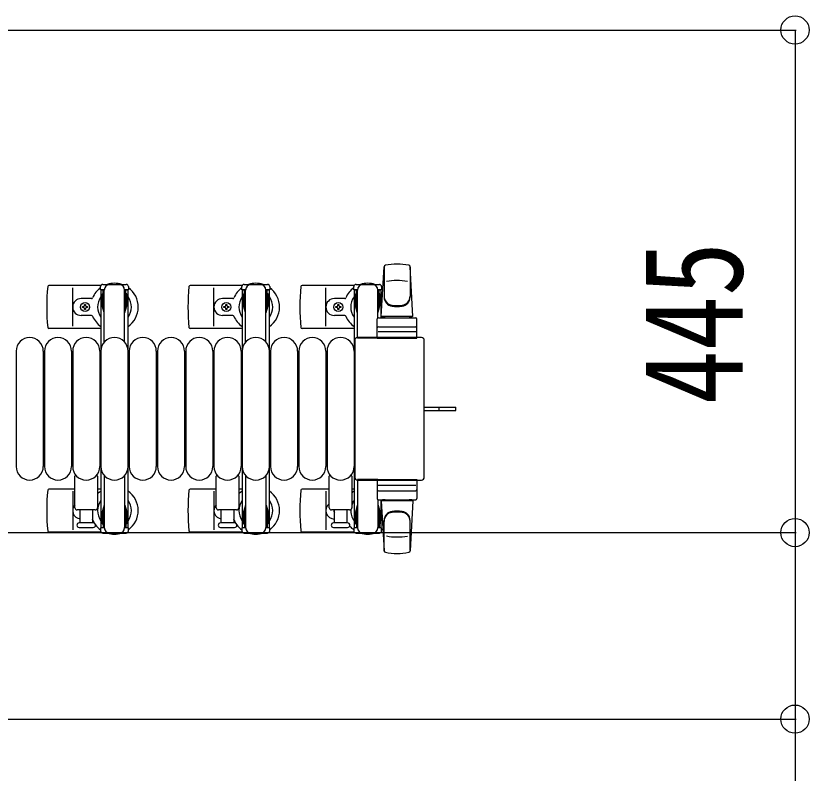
# Model space of a CAD drawing. Units: millimetres, scale not verified. Extents: x -16832 to 16820, y -11892 to 11880.
# Drawn here: x 5506 to 6207, y 2621 to 3291 of the extents above; entities that cross this region are included whole.
import ezdxf
from ezdxf.enums import TextEntityAlignment as Align

# ---------------------------------------------------------------- set-up
doc = ezdxf.new("R2010")
doc.units = ezdxf.units.MM
doc.header["$LTSCALE"] = 50
for name, color, linetype in [('0-5_YKK_13', 4, 'Continuous'), ('0-6_YKK_A1', 4, 'Continuous'), ('0-7_YKK_D', 6, 'Continuous')]:
    doc.layers.add(name, color=color, linetype=linetype)
doc.styles.add('ＭＳ ゴシック', font='')
doc.styles.get('ＭＳ ゴシック').set_extended_font_data('MS Gothic')

msp = doc.modelspace()

# ---------------------------------------------------------------- linework, layer by layer
at = {"layer": '0-5_YKK_13'}
for p, q in [((5828.94, 3024.53), (5831.38, 3068.55)), ((5831.44, 3068.91), (5831.44, 3041.72)), ((5854.44, 3068.13), (5854.44, 3042.4)), ((5856.94, 3024.53), (5854.5, 3068.55)), ((5582.64, 3053.03), (5603.24, 3053.03)), ((5707.64, 3053.03), (5728.24, 3053.03)), ((5806.64, 3053.03), (5827.24, 3053.03)), ((5580.91, 3052.03), (5534.84, 3052.03)), ((5555.94, 3016.03), (5555.94, 3050.03)), ((5580.64, 3048.23), (5580.64, 3051.03)), ((5583.94, 3048.23), (5580.64, 3048.23)), ((5582.94, 3031.23), (5582.94, 3048.23)), ((5583.94, 3001.96), (5583.94, 3048.03)), ((5601.94, 3001.96), (5601.94, 3048.03)), ((5602.94, 3031.23), (5602.94, 3048.23)), ((5705.91, 3052.03), (5659.84, 3052.03)), ((5680.94, 3016.03), (5680.94, 3050.03)), ((5705.64, 3048.23), (5705.64, 3051.03)), ((5708.94, 3048.23), (5705.64, 3048.23)), ((5707.94, 3031.23), (5707.94, 3048.23)), ((5708.94, 3001.96), (5708.94, 3048.03)), ((5726.94, 3001.96), (5726.94, 3048.03)), ((5727.94, 3031.23), (5727.94, 3048.23)), ((5804.91, 3052.03), (5758.84, 3052.03)), ((5779.94, 3016.03), (5779.94, 3050.03)), ((5804.64, 3048.23), (5804.64, 3051.03)), ((5807.94, 3048.23), (5804.64, 3048.23)), ((5806.94, 3031.23), (5806.94, 3048.23)), ((5807.94, 3005.53), (5807.94, 3048.03)), ((5825.94, 3023.39), (5825.94, 3048.03)), ((5826.94, 3031.23), (5826.94, 3048.23)), ((5572.65, 3040.53), (5563.44, 3040.53)), ((5582.14, 3044.73), (5582.94, 3044.73)), ((5582.14, 3034.21), (5582.14, 3044.73)), ((5603.74, 3044.73), (5602.94, 3044.73)), ((5603.74, 3034.21), (5603.74, 3044.73)), ((5697.65, 3040.53), (5688.44, 3040.53)), ((5707.14, 3044.73), (5707.94, 3044.73)), ((5707.14, 3034.21), (5707.14, 3044.73)), ((5728.74, 3044.73), (5727.94, 3044.73)), ((5728.74, 3034.21), (5728.74, 3044.73)), ((5796.65, 3040.53), (5787.44, 3040.53)), ((5806.14, 3044.73), (5806.94, 3044.73)), ((5806.14, 3034.21), (5806.14, 3044.73)), ((5827.74, 3044.73), (5826.94, 3044.73)), ((5827.74, 3034.21), (5827.74, 3044.73)), ((5565.62, 3032.59), (5564.74, 3032.59)), ((5568.26, 3033.47), (5569.14, 3033.47)), ((5583.75, 3028.23), (5582.14, 3034.21)), ((5602.14, 3028.23), (5603.74, 3034.21)), ((5690.62, 3032.59), (5689.74, 3032.59)), ((5693.26, 3033.47), (5694.14, 3033.47)), ((5708.75, 3028.23), (5707.14, 3034.21)), ((5727.14, 3028.23), (5728.74, 3034.21)), ((5789.62, 3032.59), (5788.74, 3032.59)), ((5792.26, 3033.47), (5793.14, 3033.47)), ((5807.75, 3028.23), (5806.14, 3034.21)), ((5826.14, 3028.23), (5827.74, 3034.21)), ((5572.65, 3025.53), (5563.44, 3025.53)), ((5583.75, 3028.23), (5583.94, 3028.23)), ((5602.14, 3028.23), (5601.94, 3028.23)), ((5697.65, 3025.53), (5688.44, 3025.53)), ((5708.75, 3028.23), (5708.94, 3028.23)), ((5727.14, 3028.23), (5726.94, 3028.23)), ((5796.65, 3025.53), (5787.44, 3025.53)), ((5807.75, 3028.23), (5807.94, 3028.23)), ((5826.14, 3028.23), (5825.94, 3028.23)), ((5825.44, 3005.53), (5825.44, 3022.53)), ((5826.44, 3023.53), (5859.44, 3023.53)), ((5856.94, 3024.53), (5828.94, 3024.53)), ((5829.94, 3023.53), (5829.94, 3024.53)), ((5855.94, 3024.53), (5829.94, 3024.53)), ((5832.34, 3023.53), (5829.94, 3023.53)), ((5855.94, 3023.53), (5853.54, 3023.53)), ((5855.94, 3023.53), (5855.94, 3024.53)), ((5860.44, 3005.53), (5860.44, 3022.53)), ((5580.94, 3014.03), (5534.84, 3014.03)), ((5705.94, 3014.03), (5659.84, 3014.03)), ((5804.94, 3014.03), (5758.84, 3014.03)), ((5859.5, 3011.03), (5826.33, 3011.03)), ((5826.44, 3015.53), (5859.44, 3015.53)), ((5805.44, 3003.53), (5805.44, 2882.52)), ((5805.44, 3003.53), (5805.44, 3003.53)), ((5864.45, 3006.03), (5807.94, 3006.03)), ((5807.94, 3006.03), (5807.94, 3006.03)), ((5825.94, 3005.53), (5807.94, 3005.53)), ((5825.44, 3005.53), (5860.44, 3005.53)), ((5864.45, 3006.03), (5864.45, 3006.03)), ((5866.94, 2882.52), (5866.94, 3003.53)), ((5866.94, 3003.53), (5866.94, 3003.53)), ((5505.94, 2994.03), (5505.94, 2892.03)), ((5529.94, 2994.03), (5529.94, 2892.03)), ((5530.94, 2994.03), (5530.94, 2892.03)), ((5554.94, 2994.03), (5554.94, 2892.03)), ((5555.94, 2994.03), (5555.94, 2892.03)), ((5579.94, 2994.03), (5579.94, 2892.03)), ((5580.94, 2994.03), (5580.94, 2892.03)), ((5605.94, 2994.03), (5605.94, 2892.03)), ((5629.94, 2994.03), (5629.94, 2892.03)), ((5630.94, 2994.03), (5630.94, 2892.03)), ((5654.94, 2994.03), (5654.94, 2892.03)), ((5655.94, 2994.03), (5655.94, 2892.03)), ((5679.94, 2994.03), (5679.94, 2892.03)), ((5680.94, 2994.03), (5680.94, 2892.03)), ((5704.94, 2994.03), (5704.94, 2892.03)), ((5705.94, 2994.03), (5705.94, 2892.03)), ((5729.94, 2994.03), (5729.94, 2892.03)), ((5730.94, 2994.03), (5730.94, 2892.03)), ((5754.94, 2994.03), (5754.94, 2892.03)), ((5755.94, 2994.03), (5755.94, 2892.03)), ((5779.94, 2994.03), (5779.94, 2892.03)), ((5780.94, 2994.03), (5780.94, 2892.03)), ((5804.94, 2994.03), (5804.94, 2892.03)), ((5866.94, 2944.53), (5879.44, 2944.53)), ((5879.44, 2944.53), (5894.94, 2944.53)), ((5880.09, 2941.53), (5880.09, 2944.53)), ((5894.94, 2941.53), (5894.94, 2944.53)), ((5557.94, 2855.53), (5557.94, 2883.35)), ((5577.94, 2883.35), (5577.94, 2855.53)), ((5583.94, 2884.09), (5583.94, 2838.03)), ((5601.94, 2884.09), (5601.94, 2838.03)), ((5682.94, 2855.53), (5682.94, 2883.35)), ((5702.94, 2883.35), (5702.94, 2855.53)), ((5708.94, 2884.09), (5708.94, 2838.03)), ((5726.94, 2884.09), (5726.94, 2838.03)), ((5782.94, 2855.53), (5782.94, 2883.35)), ((5802.94, 2883.35), (5802.94, 2855.53)), ((5805.44, 2882.52), (5805.44, 2882.52)), ((5807.94, 2880.53), (5807.94, 2838.03)), ((5825.94, 2880.53), (5807.94, 2880.53)), ((5807.94, 2880.03), (5864.45, 2880.03)), ((5807.94, 2880.03), (5807.94, 2880.03)), ((5825.44, 2880.53), (5825.44, 2863.53)), ((5825.44, 2880.53), (5860.44, 2880.53)), ((5860.44, 2880.53), (5860.44, 2863.53)), ((5864.45, 2880.03), (5864.45, 2880.03)), ((5866.94, 2882.52), (5866.94, 2882.52)), ((5557.94, 2872.03), (5534.84, 2872.03)), ((5580.94, 2872.03), (5577.94, 2872.03)), ((5682.94, 2872.03), (5659.84, 2872.03)), ((5705.94, 2872.03), (5702.94, 2872.03)), ((5782.94, 2872.03), (5758.84, 2872.03)), ((5804.94, 2872.03), (5802.94, 2872.03)), ((5859.5, 2875.03), (5826.33, 2875.03)), ((5826.44, 2870.53), (5859.44, 2870.53)), ((5555.94, 2870.03), (5555.94, 2836.03)), ((5680.94, 2870.03), (5680.94, 2836.03)), ((5779.94, 2870.03), (5779.94, 2836.03)), ((5583.75, 2857.83), (5582.14, 2851.84)), ((5583.75, 2857.83), (5583.94, 2857.83)), ((5602.14, 2857.83), (5601.94, 2857.83)), ((5602.14, 2857.83), (5603.74, 2851.84)), ((5708.75, 2857.83), (5707.14, 2851.84)), ((5708.75, 2857.83), (5708.94, 2857.83)), ((5727.14, 2857.83), (5726.94, 2857.83)), ((5727.14, 2857.83), (5728.74, 2851.84)), ((5807.75, 2857.83), (5806.14, 2851.84)), ((5807.75, 2857.83), (5807.94, 2857.83)), ((5825.94, 2862.66), (5825.94, 2838.03)), ((5826.14, 2857.83), (5825.94, 2857.83)), ((5826.14, 2857.83), (5827.74, 2851.84)), ((5826.44, 2862.53), (5859.44, 2862.53)), ((5828.94, 2861.53), (5831.38, 2817.5)), ((5856.94, 2861.53), (5828.94, 2861.53)), ((5832.34, 2862.53), (5829.94, 2862.53)), ((5829.94, 2862.53), (5829.94, 2861.53)), ((5855.94, 2861.53), (5829.94, 2861.53)), ((5855.94, 2862.53), (5853.54, 2862.53)), ((5856.94, 2861.53), (5854.5, 2817.5)), ((5855.94, 2862.53), (5855.94, 2861.53)), ((5575.94, 2853.53), (5559.94, 2853.53)), ((5562.44, 2842.03), (5562.44, 2853.53)), ((5573.44, 2853.53), (5573.44, 2842.03)), ((5582.14, 2851.84), (5582.14, 2841.33)), ((5582.94, 2854.83), (5582.94, 2837.83)), ((5602.94, 2854.83), (5602.94, 2837.83)), ((5603.74, 2851.84), (5603.74, 2841.33)), ((5700.94, 2853.53), (5684.94, 2853.53)), ((5687.44, 2842.03), (5687.44, 2853.53)), ((5698.44, 2853.53), (5698.44, 2842.03)), ((5707.14, 2851.84), (5707.14, 2841.33)), ((5707.94, 2854.83), (5707.94, 2837.83)), ((5727.94, 2854.83), (5727.94, 2837.83)), ((5728.74, 2851.84), (5728.74, 2841.33)), ((5800.94, 2853.53), (5784.94, 2853.53)), ((5787.44, 2842.03), (5787.44, 2853.53)), ((5798.44, 2853.53), (5798.44, 2842.03)), ((5806.14, 2851.84), (5806.14, 2841.33)), ((5806.94, 2854.83), (5806.94, 2837.83)), ((5826.94, 2854.83), (5826.94, 2837.83)), ((5827.74, 2851.84), (5827.74, 2841.33)), ((5831.44, 2817.14), (5831.44, 2844.33)), ((5854.44, 2817.92), (5854.44, 2843.65)), ((5574.19, 2842.03), (5561.69, 2842.03)), ((5580.64, 2837.83), (5580.64, 2835.03)), ((5583.94, 2837.83), (5580.64, 2837.83)), ((5582.14, 2841.33), (5582.94, 2841.33)), ((5603.74, 2841.33), (5602.94, 2841.33)), ((5699.19, 2842.03), (5686.69, 2842.03)), ((5705.64, 2837.83), (5705.64, 2835.03)), ((5708.94, 2837.83), (5705.64, 2837.83)), ((5707.14, 2841.33), (5707.94, 2841.33)), ((5728.74, 2841.33), (5727.94, 2841.33)), ((5799.19, 2842.03), (5786.69, 2842.03)), ((5804.64, 2837.83), (5804.64, 2835.03)), ((5807.94, 2837.83), (5804.64, 2837.83)), ((5806.14, 2841.33), (5806.94, 2841.33)), ((5827.74, 2841.33), (5826.94, 2841.33)), ((5580.91, 2834.03), (5534.84, 2834.03)), ((5582.64, 2833.03), (5603.24, 2833.03)), ((5705.91, 2834.03), (5659.84, 2834.03)), ((5707.64, 2833.03), (5728.24, 2833.03)), ((5804.91, 2834.03), (5758.84, 2834.03)), ((5806.64, 2833.03), (5827.24, 2833.03))]:
    msp.add_line(p, q, dxfattribs=at)
for points in [[(5605.24, 3051.03), (5605.24, 3048.23), (5601.94, 3048.23)], [(5730.24, 3051.03), (5730.24, 3048.23), (5726.94, 3048.23)], [(5829.24, 3051.03), (5829.24, 3048.23), (5825.94, 3048.23)], [(5564.74, 3032.59), (5564.74, 3033.47), (5565.62, 3033.47)], [(5566.5, 3034.35), (5566.5, 3035.23), (5567.38, 3035.23), (5567.38, 3034.35)], [(5567.38, 3031.71), (5567.38, 3030.83), (5566.5, 3030.83), (5566.5, 3031.71)], [(5569.14, 3033.47), (5569.14, 3032.59), (5568.26, 3032.59)], [(5689.74, 3032.59), (5689.74, 3033.47), (5690.62, 3033.47)], [(5691.5, 3034.35), (5691.5, 3035.23), (5692.38, 3035.23), (5692.38, 3034.35)], [(5692.38, 3031.71), (5692.38, 3030.83), (5691.5, 3030.83), (5691.5, 3031.71)], [(5694.14, 3033.47), (5694.14, 3032.59), (5693.26, 3032.59)], [(5788.74, 3032.59), (5788.74, 3033.47), (5789.62, 3033.47)], [(5790.5, 3034.35), (5790.5, 3035.23), (5791.38, 3035.23), (5791.38, 3034.35)], [(5791.38, 3031.71), (5791.38, 3030.83), (5790.5, 3030.83), (5790.5, 3031.71)], [(5793.14, 3033.47), (5793.14, 3032.59), (5792.26, 3032.59)], [(5866.94, 2941.53), (5879.44, 2941.53), (5894.94, 2941.53)], [(5561.69, 2838.03), (5567.94, 2838.03), (5574.19, 2838.03)], [(5605.24, 2835.03), (5605.24, 2837.83), (5601.94, 2837.83)], [(5686.69, 2838.03), (5692.94, 2838.03), (5699.19, 2838.03)], [(5730.24, 2835.03), (5730.24, 2837.83), (5726.94, 2837.83)], [(5786.69, 2838.03), (5792.94, 2838.03), (5799.19, 2838.03)], [(5829.24, 2835.03), (5829.24, 2837.83), (5825.94, 2837.83)]]:
    msp.add_lwpolyline(points, dxfattribs=at)
for centre in [(5566.94, 3033.03), (5691.94, 3033.03), (5790.94, 3033.03)]:
    msp.add_circle(centre, 4, dxfattribs=at)
for centre, radius, start, end in [((5832.88, 3068.47), 1.5, 101.97738, 176.83138), ((5842.94, 3021.03), 50, 78.05356, 101.97738), ((5842.94, 3021.03), 50, 78.05356, 101.94644), ((5853.01, 3068.47), 1.5, 3.16862, 78.02262), ((5582.64, 3051.03), 2, 90, 180), ((5588.94, 3048.03), 5, 90, 180), ((5592.94, 3033.03), 21, 72.24721, 107.75279), ((5596.94, 3048.03), 5, 0, 90), ((5603.24, 3051.03), 2, 0, 90), ((5707.64, 3051.03), 2, 90, 180), ((5713.94, 3048.03), 5, 90, 180), ((5717.94, 3033.03), 21, 72.24721, 107.75279), ((5721.94, 3048.03), 5, 0, 90), ((5728.24, 3051.03), 2, 0, 90), ((5806.64, 3051.03), 2, 90, 180), ((5812.94, 3048.03), 5, 90, 180), ((5816.94, 3033.03), 21, 72.24721, 107.75279), ((5820.94, 3048.03), 5, 0, 90), ((5827.24, 3051.03), 2, 0, 90), ((5842.94, 3006.43), 50, 79.45053, 100.87665), ((5713.94, 3033.03), 181, 174.26083, 185.73917), ((5534.84, 3051.03), 1, 90, 174.26083), ((5592.94, 3033.03), 21, 125.85347, 157.27158), ((5592.94, 3033.03), 21, 304.8499, 54.14653), ((5838.94, 3033.03), 181, 174.26083, 185.73917), ((5659.84, 3051.03), 1, 90, 174.26083), ((5717.94, 3033.03), 21, 125.85347, 157.27158), ((5717.94, 3033.03), 21, 304.8499, 54.14653), ((5937.94, 3033.03), 181, 174.26083, 185.73917), ((5758.84, 3051.03), 1, 90, 174.26083), ((5816.94, 3033.03), 21, 125.85347, 157.27158), ((5816.94, 3033.03), 21, 50.46632, 54.14653), ((5563.44, 3033.03), 7.5, 90, 270), ((5572.65, 3041.53), 1, 270, 337.27158), ((5592.94, 3033.03), 15, 143.1301, 216.8699), ((5592.94, 3033.03), 15, 323.1301, 36.8699), ((5688.44, 3033.03), 7.5, 90, 270), ((5697.65, 3041.53), 1, 270, 337.27158), ((5717.94, 3033.03), 15, 143.1301, 216.8699), ((5717.94, 3033.03), 15, 323.1301, 36.8699), ((5787.44, 3033.03), 7.5, 90, 270), ((5796.65, 3041.53), 1, 270, 337.27158), ((5816.94, 3033.03), 15, 143.1301, 216.8699), ((5816.94, 3033.03), 15, 30.72246, 36.8699), ((5839.44, 3042.59), 8, 180, 263.72071), ((5839.44, 3041.72), 8, 180, 263.72071), ((5846.44, 3042.59), 8, 276.27929, 0), ((5846.44, 3041.72), 8, 276.27929, 0), ((5565.62, 3034.35), 0.88, 270, 0), ((5565.62, 3031.71), 0.88, 0, 90), ((5568.26, 3034.35), 0.88, 180, 270), ((5568.26, 3031.71), 0.88, 90, 180), ((5690.62, 3034.35), 0.88, 270, 0), ((5690.62, 3031.71), 0.88, 0, 90), ((5693.26, 3034.35), 0.88, 180, 270), ((5693.26, 3031.71), 0.88, 90, 180), ((5789.62, 3034.35), 0.88, 270, 0), ((5789.62, 3031.71), 0.88, 0, 90), ((5792.26, 3034.35), 0.88, 180, 270), ((5792.26, 3031.71), 0.88, 90, 180), ((5842.94, 3074.4), 40, 263.72071, 276.27929), ((5842.94, 3073.53), 40, 263.72071, 276.27929), ((5572.65, 3024.53), 1, 22.72842, 90), ((5592.94, 3033.03), 21, 202.72842, 235.1501), ((5697.65, 3024.53), 1, 22.72842, 90), ((5717.94, 3033.03), 21, 202.72842, 235.1501), ((5796.65, 3024.53), 1, 22.72842, 90), ((5816.94, 3033.03), 21, 202.72842, 235.1501), ((5826.44, 3022.53), 1, 90, 180), ((5859.44, 3022.53), 1, 0, 90), ((5534.84, 3015.03), 1, 185.73917, 270), ((5659.84, 3015.03), 1, 185.73917, 270), ((5758.84, 3015.03), 1, 185.73917, 270), ((5826.44, 3014.53), 1, 90, 180), ((5859.44, 3014.53), 1, 0, 90), ((5517.94, 2994.03), 12, 0, 180), ((5542.94, 2994.03), 12, 0, 180), ((5567.94, 2994.03), 12, 0, 180), ((5592.94, 2994.03), 12, 0, 180), ((5617.94, 2994.03), 12, 0, 180), ((5642.94, 2994.03), 12, 0, 180), ((5667.94, 2994.03), 12, 0, 180), ((5692.94, 2994.03), 12, 0, 180), ((5717.94, 2994.03), 12, 0, 180), ((5742.94, 2994.03), 12, 0, 180), ((5767.94, 2994.03), 12, 0, 180), ((5792.94, 2994.03), 12, 0, 180), ((5517.94, 2892.03), 12, 180, 0), ((5542.94, 2892.03), 12, 180, 0), ((5567.94, 2892.03), 12, 180, 0), ((5592.94, 2892.03), 12, 180, 0), ((5617.94, 2892.03), 12, 180, 0), ((5642.94, 2892.03), 12, 180, 0), ((5667.94, 2892.03), 12, 180, 0), ((5692.94, 2892.03), 12, 180, 0), ((5717.94, 2892.03), 12, 180, 0), ((5742.94, 2892.03), 12, 180, 0), ((5767.94, 2892.03), 12, 180, 0), ((5792.94, 2892.03), 12, 180, 0), ((5558.94, 2883.35), 1, 101.93946, 180), ((5576.94, 2883.35), 1, 0, 78.06047), ((5683.94, 2883.35), 1, 101.93946, 180), ((5701.94, 2883.35), 1, 0, 78.06047), ((5783.94, 2883.35), 1, 101.93946, 180), ((5801.94, 2883.35), 1, 0, 78.06047), ((5713.94, 2853.03), 181, 174.26083, 185.73917), ((5534.84, 2871.03), 1, 90, 174.26083), ((5592.94, 2853.03), 21, 124.8499, 135.58471), ((5592.94, 2853.03), 21, 305.85347, 55.1501), ((5838.94, 2853.03), 181, 174.26083, 185.73917), ((5659.84, 2871.03), 1, 90, 174.26083), ((5717.94, 2853.03), 21, 124.8499, 135.58471), ((5717.94, 2853.03), 21, 305.85347, 55.1501), ((5937.94, 2853.03), 181, 174.26083, 185.73917), ((5758.84, 2871.03), 1, 90, 174.26083), ((5816.94, 2853.03), 21, 124.8499, 131.81033), ((5826.44, 2871.53), 1, 180, 270), ((5859.44, 2871.53), 1, 270, 0), ((5826.44, 2863.53), 1, 180, 270), ((5859.44, 2863.53), 1, 270, 0), ((5563.44, 2853.03), 7.5, 137.16663, 262.33771), ((5592.94, 2853.03), 15, 143.1301, 216.8699), ((5592.94, 2853.03), 15, 323.1301, 36.8699), ((5688.44, 2853.03), 7.5, 137.16663, 262.33771), ((5717.94, 2853.03), 15, 143.1301, 216.8699), ((5717.94, 2853.03), 15, 323.1301, 36.8699), ((5787.44, 2853.03), 7.5, 126.86994, 270), ((5816.94, 2853.03), 15, 143.1301, 158.96058), ((5559.94, 2855.53), 2, 180, 270), ((5575.94, 2855.53), 2, 270, 0), ((5684.94, 2855.53), 2, 180, 270), ((5700.94, 2855.53), 2, 270, 0), ((5784.94, 2855.53), 2, 180, 270), ((5790.94, 2853.03), 4, 172.81959, 208.95488), ((5800.94, 2855.53), 2, 270, 0), ((5816.94, 2853.03), 15, 177.02005, 216.8699), ((5839.44, 2844.33), 8, 96.27929, 180), ((5839.44, 2843.46), 8, 96.27929, 180), ((5842.94, 2812.53), 40, 83.72071, 96.27929), ((5842.94, 2811.65), 40, 83.72071, 96.27929), ((5846.44, 2844.33), 8, 0, 83.72071), ((5846.44, 2843.46), 8, 0, 83.72071), ((5572.65, 2844.53), 1, 22.72842, 37.66294), ((5592.94, 2853.03), 21, 202.72842, 212.5406), ((5697.65, 2844.53), 1, 22.72842, 37.66294), ((5717.94, 2853.03), 21, 202.72842, 212.5406), ((5816.94, 2853.03), 21, 208.24251, 211.58821), ((5816.94, 2853.03), 15, 323.1301, 329.27754), ((5561.69, 2840.03), 2, 90, 180), ((5561.69, 2840.03), 2, 180, 270), ((5574.19, 2840.03), 2, 0, 90), ((5574.19, 2840.03), 2, 270, 0), ((5592.94, 2853.03), 21, 216.9292, 234.14653), ((5588.94, 2838.03), 5, 180, 270), ((5596.94, 2838.03), 5, 270, 0), ((5686.69, 2840.03), 2, 90, 180), ((5686.69, 2840.03), 2, 180, 270), ((5699.19, 2840.03), 2, 0, 90), ((5699.19, 2840.03), 2, 270, 0), ((5717.94, 2853.03), 21, 216.9292, 234.14653), ((5713.94, 2838.03), 5, 180, 270), ((5721.94, 2838.03), 5, 270, 0), ((5786.69, 2840.03), 2, 90, 180), ((5786.69, 2840.03), 2, 180, 270), ((5799.19, 2840.03), 2, 0, 90), ((5799.19, 2840.03), 2, 270, 0), ((5816.94, 2853.03), 21, 220.83479, 234.14653), ((5812.94, 2838.03), 5, 180, 270), ((5820.94, 2838.03), 5, 270, 0), ((5816.94, 2853.03), 21, 305.85347, 309.53368), ((5534.84, 2835.03), 1, 185.73917, 270), ((5582.64, 2835.03), 2, 180, 270), ((5592.94, 2853.03), 21, 252.24721, 287.75279), ((5603.24, 2835.03), 2, 270, 0), ((5659.84, 2835.03), 1, 185.73917, 270), ((5707.64, 2835.03), 2, 180, 270), ((5717.94, 2853.03), 21, 252.24721, 287.75279), ((5728.24, 2835.03), 2, 270, 0), ((5758.84, 2835.03), 1, 185.73917, 270), ((5806.64, 2835.03), 2, 180, 270), ((5816.94, 2853.03), 21, 252.24721, 287.75279), ((5827.24, 2835.03), 2, 270, 0), ((5842.94, 2879.63), 50, 259.12335, 280.54947), ((5832.88, 2817.58), 1.5, 183.16862, 258.02262), ((5842.94, 2865.03), 50, 258.02262, 281.94644), ((5842.94, 2865.03), 50, 258.05356, 281.94644), ((5853.01, 2817.58), 1.5, 281.97738, 356.83138)]:
    msp.add_arc(centre, radius, start, end, dxfattribs=at)
for centre, major_axis, start_param, end_param in [((5807.95, 3003.52), (-1.77, 1.77), 5.499651, 7.06672), ((5864.44, 3003.52), (1.77, 1.77), 5.499651, 7.06672), ((5807.95, 2882.53), (1.77, 1.77), 2.358058, 3.925127), ((5864.44, 2882.53), (-1.77, 1.77), 2.358058, 3.925127)]:
    msp.add_ellipse(centre, major_axis=major_axis, ratio=0.997169, start_param=start_param, end_param=end_param, dxfattribs=at)
at = {"layer": '0-6_YKK_A1'}
for p, q in [((5580.94, 3048.03), (5580.94, 2838.03)), ((5583.94, 3048.03), (5580.94, 3048.03)), ((5604.94, 3048.03), (5601.94, 3048.03)), ((5604.94, 2838.03), (5604.94, 3048.03)), ((5705.94, 3048.03), (5705.94, 2838.03)), ((5708.94, 3048.03), (5705.94, 3048.03)), ((5729.94, 3048.03), (5726.94, 3048.03)), ((5729.94, 2838.03), (5729.94, 3048.03)), ((5804.94, 3048.03), (5804.94, 2838.03)), ((5807.94, 3048.03), (5804.94, 3048.03)), ((5828.94, 3048.03), (5825.94, 3048.03)), ((5828.94, 3023.53), (5828.94, 3048.03)), ((5828.94, 2838.03), (5828.94, 2862.53)), ((5580.94, 2838.03), (5582.94, 2838.03)), ((5602.94, 2838.03), (5604.94, 2838.03)), ((5705.94, 2838.03), (5707.94, 2838.03)), ((5727.94, 2838.03), (5729.94, 2838.03)), ((5804.94, 2838.03), (5806.94, 2838.03)), ((5826.94, 2838.03), (5828.94, 2838.03))]:
    msp.add_line(p, q, dxfattribs=at)
at = {"layer": '0-7_YKK_D'}
for p, q in [((5400.94, 3278.03), (6195.94, 3278.03)), ((6194.94, 3278.03), (6194.94, 2833.53)), ((5478.44, 2833.53), (6195.94, 2833.53)), ((5478.44, 2833.53), (6195.94, 2833.53)), ((5478.44, 2668.53), (6195.94, 2668.53))]:
    msp.add_line(p, q, dxfattribs=at)
msp.add_lwpolyline([(6194.94, 2833.53), (6194.94, 2668.53), (6194.94, 2360.93)], dxfattribs=at)
for centre in [(6194.94, 3278.03), (6194.94, 2833.53), (6194.94, 2833.53), (6194.94, 2668.53)]:
    msp.add_circle(centre, 12.5, dxfattribs=at)

# ---------------------------------------------------------------- texts
at = {"layer": '0-7_YKK_D', "style": 'ＭＳ ゴシック', "width": 0.8}
msp.add_text('445', height=87.98, rotation=90, dxfattribs=at).set_placement((6174.94, 2946.98), align=Align.BOTTOM_LEFT)

doc.saveas('drawing.dxf')
